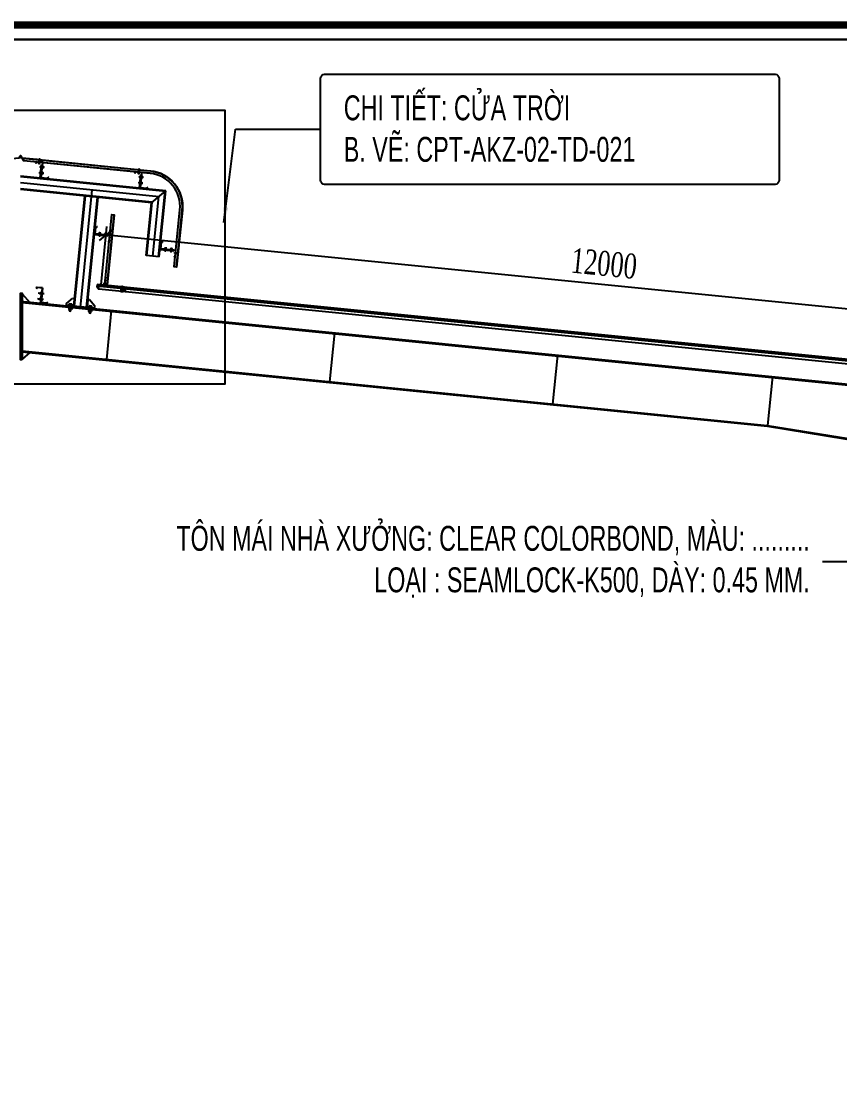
# Model space of a CAD drawing. Header units: inches. Extents: x 315041 to 662841, y -45540 to -35018.
# Drawn here: x 329729.9 to 329828.4, y -36298.3 to -36169.8 of the extents above; entities that cross this region are included whole.
import ezdxf

# ---------------------------------------------------------------- set-up
doc = ezdxf.new("R2010")
doc.units = ezdxf.units.IN
doc.header["$MEASUREMENT"] = 0
doc.linetypes.add('CENTER2', pattern=[28.575, 19.05, -3.175, 3.175, -3.175])
doc.linetypes.add('ketcau-1', pattern=[2, 1, 1])
for name, color, linetype in [('2', 2, 'Continuous'), ('251', 251, 'Continuous'), ('2NET-VE', 8, 'Continuous'), ('3', 3, 'Continuous'), ('5', 5, 'Continuous'), ('7', 7, 'Continuous'), ('8', 8, 'Continuous'), ('BAO KHUNG', 31, 'Continuous'), ('flashing', 6, 'Continuous'), ('GIANG', 1, 'Continuous'), ('ketcau-8', 8, 'Continuous'), ('ROOFING', 4, 'Continuous'), ('STRUCTURE', 1, 'Continuous')]:
    doc.layers.add(name, color=color, linetype=linetype)
doc.layers.add('XG', color=128, linetype='Continuous', lineweight=13)
doc.styles.add('ST1', font='times.ttf', dxfattribs={"width": 0.7})
doc.styles.add('ST1H', font='vnshxh.shx', dxfattribs={"width": 0.7})
doc.dimstyles.new('100', dxfattribs={"dimtxt": 3, "dimasz": 1.5, "dimexe": 1, "dimexo": 0, "dimgap": 1, "dimtad": 1, "dimdec": 0, "dimlfac": 100, "dimzin": 0, "dimdsep": 46, "dimtxsty": 'ST1', "dimblk": 'OBLIQUE', "dimcen": 1, "dimdle": 1, "dimclrd": 8, "dimclre": 8, "dimclrt": 3, "dimadec": 0, "dimazin": 0, "dimtfac": 1, "dimtdec": 0, "dimtix": 1, "dimtmove": 1, "dimatfit": 3, "dimfxl": 0, "dimtfill": 1, "dimtolj": 1, "dimtzin": 0, "dimlwd": -1, "dimlwe": -1, "dimarcsym": 1})
doc.dimstyles.new('3', dxfattribs={"dimtxt": 3.5, "dimasz": 1.8, "dimexe": 1, "dimexo": 0, "dimgap": 1, "dimtad": 1, "dimdec": 0, "dimlfac": 3, "dimzin": 0, "dimdsep": 46, "dimtxsty": 'ST1H', "dimblk": 'OBLIQUE', "dimcen": 1, "dimdle": 1, "dimclrd": 8, "dimclre": 8, "dimclrt": 3, "dimadec": 0, "dimazin": 0, "dimtfac": 1, "dimtdec": 0, "dimtix": 1, "dimtofl": 0, "dimtmove": 1, "dimatfit": 3, "dimfxl": 0.18, "dimtolj": 1, "dimtzin": 0, "dimlwd": -1, "dimlwe": -1, "dimarcsym": 1})

# ---------------------------------------------------------------- blocks, each defined once
blk = doc.blocks.new('A$C75D82031')
at = {"layer": '7', "color": 147, "linetype": 'Continuous'}
blk.add_lwpolyline([(12.33, 57.61), (581.67, 57.61), (581.67, 409.19), (12.33, 409.19)], close=True, dxfattribs=at)
at = {"layer": 'BAO KHUNG', "color": 167, "linetype": 'Continuous', "const_width": 0.871}
blk.add_lwpolyline([(10.59, 9.07), (583.41, 9.07), (583.41, 410.93), (10.59, 410.93)], close=True, dxfattribs=at)
blk = doc.blocks.new('bl1')
at = {"layer": '8', "linetype": 'ketcau-1'}
for p, q in [((68, 400), (-100, 352)), ((100, 361), (-100, 304)), ((100, 313), (-100, 257)), ((-79, 226), (-79, 50)), ((79, 226), (79, 50))]:
    blk.add_line(p, q, dxfattribs=at)
for points in [[(-250, 0), (250, 0), (250, 50), (-250, 50)], [(-100, 250), (100, 250), (100, 400), (-100, 400)]]:
    blk.add_lwpolyline(points, close=True, dxfattribs=at)
blk.add_lwpolyline([(-200, 226, -0.4036469), (-79, 226, -0.3083553), (79, 226, -0.4058199), (200, 226, -2.464147)], format="xyb", dxfattribs=at)
for points in [[(-200, 226), (-200, 50), (200, 50), (200, 226)], [(145, 250), (-143, 250)]]:
    blk.add_lwpolyline(points, dxfattribs=at)
blk = doc.blocks.new('bl2')
at = {"layer": '8', "linetype": 'ketcau-1'}
for p, q in [((-79, 226), (-79, 50)), ((79, 226), (79, 50))]:
    blk.add_line(p, q, dxfattribs=at)
blk.add_lwpolyline([(-250, 0), (250, 0), (250, 50), (-250, 50)], close=True, dxfattribs=at)
blk.add_lwpolyline([(-200, 226, -0.4036469), (-79, 226, -0.3083553), (79, 226, -0.4058199), (200, 226, -2.464147)], format="xyb", dxfattribs=at)
for points in [[(-200, 226), (-200, 50), (200, 50), (200, 226)], [(145, 250), (-143, 250)]]:
    blk.add_lwpolyline(points, dxfattribs=at)
blk = doc.blocks.new('bllkm24')
at = {"layer": '251', "linetype": 'Continuous'}
h = blk.add_hatch(color=256, dxfattribs=at)
h.paths.add_polyline_path([(0.03, 0.063, -0.240581), (0.05, 0.074), (0.011, 0.074, -0.240581)])
h.paths.add_polyline_path([(-0.05, 0.074, -0.240581), (-0.03, 0.063, -0.240581), (-0.011, 0.074)])
h = blk.add_hatch(color=256, dxfattribs=at)
h.paths.add_polyline_path([(-0.035, -0.189, -0.192582), (-0.052, -0.196), (-0.017, -0.196, -0.192582)])
h.paths.add_polyline_path([(-0.017, -0.136), (-0.052, -0.136, -0.192582), (-0.035, -0.143, -0.192582)])
h.paths.add_polyline_path([(0.017, -0.136, -0.192582), (0.035, -0.143, -0.192582), (0.052, -0.136)])
h.paths.add_polyline_path([(0.035, -0.189, -0.192582), (0.017, -0.196), (0.052, -0.196, -0.192582)])
blk.add_line((0.03, 0.014), (0.03, 0.064), dxfattribs=at)
at = {"layer": '5', "linetype": 'Continuous', "ltscale": 0.2}
blk.add_line((0, 0.101), (0, -0.283), dxfattribs=at)
at = {"layer": '8', "linetype": 'Continuous'}
for p, q in [((-0.08, 0.014), (0.08, 0.014)), ((-0.08, 0.014), (-0.08, 0)), ((-0.08, 0), (0.08, 0)), ((-0.069, 0.014), (-0.069, 0.064)), ((-0.05, 0.074), (0.05, 0.074)), ((-0.04, -0.122), (-0.04, 0)), ((-0.03, 0.014), (-0.03, 0.064)), ((0.04, -0.122), (0.04, 0)), ((0.069, 0.014), (0.069, 0.064)), ((0.08, 0.014), (0.08, 0)), ((-0.08, -0.122), (0.08, -0.122)), ((-0.08, -0.122), (-0.08, -0.136)), ((-0.08, -0.136), (0.08, -0.136)), ((-0.069, -0.143), (-0.069, -0.189)), ((0.052, -0.196), (-0.052, -0.196)), ((0.049, -0.136), (-0.049, -0.136)), ((-0.04, -0.209), (-0.04, -0.196)), ((-0.032, -0.216), (-0.04, -0.209)), ((-0.04, -0.257), (-0.032, -0.252)), ((-0.032, -0.264), (-0.04, -0.257)), ((-0.035, -0.143), (-0.035, -0.189)), ((-0.035, -0.143), (-0.035, -0.189)), ((-0.032, -0.264), (0, -0.266)), ((-0.032, -0.264), (-0.032, -0.268)), ((0.032, -0.268), (-0.032, -0.268)), ((0.04, -0.205), (-0.02, -0.205)), ((-0.02, -0.205), (0.032, -0.21)), ((0, -0.268), (0, -0.266)), ((0, -0.266), (0, -0.268)), ((0.032, -0.21), (0.04, -0.205)), ((0.04, -0.217), (0.032, -0.21)), ((0.032, -0.222), (0.04, -0.217)), ((0.036, -0.262), (0.032, -0.258)), ((0.032, -0.268), (0.036, -0.262)), ((0.035, -0.143), (0.035, -0.189)), ((0.04, -0.205), (0.04, -0.196)), ((0.069, -0.143), (0.069, -0.189)), ((0.08, -0.122), (0.08, -0.136))]:
    blk.add_line(p, q, dxfattribs=at)
for points in [[(-0.032, -0.228), (-0.04, -0.221), (-0.032, -0.216), (0.032, -0.222), (0.04, -0.229), (0.032, -0.234)], [(-0.032, -0.24), (-0.04, -0.233), (-0.032, -0.228), (0.032, -0.234), (0.04, -0.241), (0.032, -0.246)], [(-0.032, -0.252), (-0.04, -0.245), (-0.032, -0.24), (0.032, -0.246), (0.04, -0.253), (0.032, -0.258)]]:
    blk.add_lwpolyline(points, close=True, dxfattribs=at)
for centre, radius, start, end in [((-0.05, 0.049), 0.0243, 35.0994, 142.2338), ((-0.01, 0.049), 0.0243, 89.2082, 144.9006), ((0.01, 0.049), 0.0243, 35.0994, 90.7918), ((0.05, 0.049), 0.0243, 37.7662, 144.9006), ((-0.052, -0.161), 0.0251, 46.3972, 133.6028), ((-0.052, -0.171), 0.0251, 226.3972, 313.6028), ((-0.017, -0.161), 0.0251, 90, 133.6028), ((-0.017, -0.171), 0.0251, 226.3972, 270), ((0.017, -0.161), 0.0251, 46.3972, 90), ((0.017, -0.171), 0.0251, 270, 313.6028), ((0.052, -0.161), 0.0251, 46.3972, 133.6028), ((0.052, -0.171), 0.0251, 226.3972, 313.6028)]:
    blk.add_arc(centre, radius, start, end, dxfattribs=at)
blk = doc.blocks.new('*U235')
at = {"layer": '2NET-VE', "ltscale": 0.5}
for p, q in [((0, 8), (9, 8)), ((23, 7), (23, 7)), ((0, -8), (9, -8)), ((23, -7), (23, -7))]:
    blk.add_line(p, q, dxfattribs=at)
at = {"layer": '7', "linetype": 'Continuous'}
for p, q in [((22, 6), (23, 8)), ((22, -6), (24, 6)), ((23, 8), (24, 6)), ((24, 6), (25, 8)), ((24, -6), (26, 6)), ((25, 8), (26, 6)), ((26, 6), (27, 8)), ((26, -6), (28, 6)), ((27, 8), (28, 6)), ((28, 6), (29, 8)), ((28, -6), (30, 6)), ((29, 8), (30, 6)), ((30, 6), (31, 8)), ((30, -6), (32, 6)), ((30, -6), (32, 6)), ((31, 8), (32, 6)), ((32, 6), (33, 8)), ((32, -6), (34, 6)), ((33, 8), (34, 6)), ((34, 6), (35, 8)), ((34, -6), (35, 6)), ((34, -6), (35, 6)), ((34, -6), (35, 6)), ((35, 8), (35, 6)), ((35, 6), (37, 8)), ((36, -6), (37, 6)), ((37, 8), (37, 6)), ((42, 6), (37, 6)), ((42, 6), (42, -6)), ((22, -6), (23, -8)), ((22, -6), (22, -6)), ((22, -6), (22, -6)), ((23, -8), (24, -6)), ((24, -6), (25, -8)), ((25, -8), (26, -6)), ((26, -6), (27, -8)), ((27, -8), (28, -6)), ((28, -6), (29, -8)), ((29, -8), (30, -6)), ((30, -6), (31, -8)), ((31, -8), (32, -6)), ((32, -6), (33, -8)), ((33, -8), (34, -6)), ((34, -6), (35, -8)), ((35, -8), (36, -6)), ((36, -6), (42, -6))]:
    blk.add_line(p, q, dxfattribs=at)
at = {"layer": '8', "linetype": 'Continuous'}
for p, q in [((-10, 9), (-10, 12)), ((-10, -12), (-10, 12)), ((-1, 15), (-9, 15)), ((-1, 9), (-9, 9)), ((0, 9), (0, 12)), ((0, -12), (0, 12)), ((9, -18), (9, 18)), ((9, 18), (11, 18)), ((11, -18), (11, 18)), ((11, 9), (11, 12)), ((11, -12), (11, 12)), ((12, 15), (21, 15)), ((13, 9), (20, 9)), ((22, 9), (22, 12)), ((22, -12), (22, 12)), ((-10, -9), (-10, -12)), ((-1, -9), (-9, -9)), ((-9, -15), (-1, -15)), ((0, -9), (0, -12)), ((9, -18), (11, -18)), ((11, -9), (11, -12)), ((21, -15), (12, -15)), ((13, -9), (20, -9)), ((22, -9), (22, -12))]:
    blk.add_line(p, q, dxfattribs=at)
at = {"layer": '8', "ltscale": 10}
blk.add_line((-33, 0), (65, 0), dxfattribs=at)
at = {"layer": '8', "linetype": 'Continuous'}
for centre, radius, start, end in [((-5, 12), 5.58, 146.602, 180), ((-6, 12), 4.1, 180, 228.5476), ((-6, 6), 4.1, 131.4524, 180), ((-6, 12), 5.58, 0, 33.398), ((-4, 12), 4.1, 311.4524, 0), ((-4, 6), 4.1, 0, 48.5476), ((17, 12), 5.58, 146.602, 180), ((16, 12), 4.1, 180, 228.5476), ((16, 6), 4.1, 131.4524, 180), ((18, 12), 4.1, 311.4524, 0), ((18, 6), 4.1, 0, 48.5476), ((16, 12), 5.58, 0, 33.398), ((-6, -6), 4.1, 180, 228.5476), ((-6, -12), 4.1, 131.4524, 180), ((-5, -12), 5.58, 180, 213.398), ((-4, -6), 4.1, 311.4524, 0), ((-4, -12), 4.1, 0, 48.5476), ((-6, -12), 5.58, 326.602, 0), ((16, -6), 4.1, 180, 228.5476), ((16, -12), 4.1, 131.4524, 180), ((17, -12), 5.58, 180, 213.398), ((18, -6), 4.1, 311.4524, 0), ((18, -12), 4.1, 0, 48.5476), ((16, -12), 5.58, 326.602, 0)]:
    blk.add_arc(centre, radius, start, end, dxfattribs=at)
blk = doc.blocks.new('*U234')
at = {"layer": '2NET-VE', "ltscale": 0.5}
for p, q in [((0, 8), (9, 8)), ((23, 7), (23, 7)), ((0, -8), (9, -8)), ((23, -7), (23, -7))]:
    blk.add_line(p, q, dxfattribs=at)
at = {"layer": '7', "linetype": 'Continuous'}
for p, q in [((22, 6), (23, 8)), ((22, -6), (24, 6)), ((23, 8), (24, 6)), ((24, 6), (25, 8)), ((24, -6), (26, 6)), ((25, 8), (26, 6)), ((26, 6), (27, 8)), ((26, -6), (28, 6)), ((27, 8), (28, 6)), ((28, 6), (29, 8)), ((28, -6), (30, 6)), ((29, 8), (30, 6)), ((30, 6), (31, 8)), ((30, -6), (32, 6)), ((30, -6), (32, 6)), ((31, 8), (32, 6)), ((32, 6), (33, 8)), ((32, -6), (34, 6)), ((33, 8), (34, 6)), ((34, 6), (35, 8)), ((34, -6), (35, 6)), ((34, -6), (35, 6)), ((34, -6), (35, 6)), ((35, 8), (35, 6)), ((35, 6), (37, 8)), ((36, -6), (37, 6)), ((37, 8), (37, 6)), ((42, 6), (37, 6)), ((42, 6), (42, -6)), ((22, -6), (23, -8)), ((22, -6), (22, -6)), ((22, -6), (22, -6)), ((23, -8), (24, -6)), ((24, -6), (25, -8)), ((25, -8), (26, -6)), ((26, -6), (27, -8)), ((27, -8), (28, -6)), ((28, -6), (29, -8)), ((29, -8), (30, -6)), ((30, -6), (31, -8)), ((31, -8), (32, -6)), ((32, -6), (33, -8)), ((33, -8), (34, -6)), ((34, -6), (35, -8)), ((35, -8), (36, -6)), ((36, -6), (42, -6))]:
    blk.add_line(p, q, dxfattribs=at)
at = {"layer": '8', "linetype": 'Continuous'}
for p, q in [((-10, 9), (-10, 12)), ((-10, -12), (-10, 12)), ((-1, 15), (-9, 15)), ((-1, 9), (-9, 9)), ((0, 9), (0, 12)), ((0, -12), (0, 12)), ((9, -18), (9, 18)), ((9, 18), (11, 18)), ((11, -18), (11, 18)), ((11, 9), (11, 12)), ((11, -12), (11, 12)), ((12, 15), (21, 15)), ((13, 9), (20, 9)), ((22, 9), (22, 12)), ((22, -12), (22, 12)), ((-10, -9), (-10, -12)), ((-1, -9), (-9, -9)), ((-9, -15), (-1, -15)), ((0, -9), (0, -12)), ((9, -18), (11, -18)), ((11, -9), (11, -12)), ((21, -15), (12, -15)), ((13, -9), (20, -9)), ((22, -9), (22, -12))]:
    blk.add_line(p, q, dxfattribs=at)
at = {"layer": '8', "ltscale": 10}
blk.add_line((-33, 0), (65, 0), dxfattribs=at)
at = {"layer": '8', "linetype": 'Continuous'}
for centre, radius, start, end in [((-5, 12), 5.58, 146.602, 180), ((-6, 12), 4.1, 180, 228.5476), ((-6, 6), 4.1, 131.4524, 180), ((-6, 12), 5.58, 0, 33.398), ((-4, 12), 4.1, 311.4524, 0), ((-4, 6), 4.1, 0, 48.5476), ((17, 12), 5.58, 146.602, 180), ((16, 12), 4.1, 180, 228.5476), ((16, 6), 4.1, 131.4524, 180), ((18, 12), 4.1, 311.4524, 0), ((18, 6), 4.1, 0, 48.5476), ((16, 12), 5.58, 0, 33.398), ((-6, -6), 4.1, 180, 228.5476), ((-6, -12), 4.1, 131.4524, 180), ((-5, -12), 5.58, 180, 213.398), ((-4, -6), 4.1, 311.4524, 0), ((-4, -12), 4.1, 0, 48.5476), ((-6, -12), 5.58, 326.602, 0), ((16, -6), 4.1, 180, 228.5476), ((16, -12), 4.1, 131.4524, 180), ((17, -12), 5.58, 180, 213.398), ((18, -6), 4.1, 311.4524, 0), ((18, -12), 4.1, 0, 48.5476), ((16, -12), 5.58, 326.602, 0)]:
    blk.add_arc(centre, radius, start, end, dxfattribs=at)
blk = doc.blocks.new('XM150')
at = {"layer": '2', "ltscale": 0.015}
for p, q in [((69, 180), (1, 180)), ((1, 1), (1, 180)), ((2, 179), (2, 0)), ((2, 179), (68, 179)), ((75, 166), (68, 179)), ((69, 180), (76, 167)), ((76, 167), (75, 166)), ((-74, 13), (-73, 14)), ((-66, 0), (-74, 13)), ((-73, 14), (-65, 1)), ((2, 0), (-66, 0)), ((-65, 1), (1, 1))]:
    blk.add_line(p, q, dxfattribs=at)
at = {"layer": '5'}
blk.add_lwpolyline([(8, -10), (8, 140), (2, 140), (2, -10), (8, -10)], close=True, dxfattribs=at)
at = {"layer": 'GIANG', "xscale": 0.7499999999999999, "yscale": 0.7499999999999999, "zscale": 0.7499999999999999}
for name, p in [('*U235', (1, 110)), ('*U234', (1, 40))]:
    blk.add_blockref(name, p, dxfattribs=at)
blk = doc.blocks.new('vit 5')
at = {"layer": 'STRUCTURE', "color": 1, "linetype": 'Continuous'}
for p, q in [((-23619.1, 33070.9), (-23617.7, 33071.3)), ((-23619.1, 33070.8), (-23619.1, 33070.9)), ((-23619.1, 33070.9), (-23615.1, 33070.9)), ((-23615.1, 33070.8), (-23619.1, 33070.8)), ((-23615.1, 33070.4), (-23619, 33070.4)), ((-23618.7, 33071.6), (-23615.5, 33071.6)), ((-23618.7, 33071.3), (-23617.9, 33071.3)), ((-23618.1, 33071.6), (-23618.1, 33072.5)), ((-23618.1, 33071.6), (-23618, 33072.3)), ((-23618, 33072.6), (-23616.1, 33072.6)), ((-23618, 33070.1), (-23616.2, 33070.4)), ((-23618, 33069.6), (-23616.2, 33069.9)), ((-23618, 33069.1), (-23616.2, 33069.4)), ((-23618, 33068.6), (-23616.2, 33068.9)), ((-23618, 33064.9), (-23616.2, 33065.2)), ((-23618, 33064.4), (-23616.2, 33064.7)), ((-23618, 33063.9), (-23616.2, 33064.2)), ((-23618, 33063.4), (-23616.2, 33063.7)), ((-23618, 33062.9), (-23616.2, 33063.2)), ((-23618, 33062.4), (-23616.2, 33062.7)), ((-23618, 33061.9), (-23616.2, 33062.2)), ((-23618, 33061.5), (-23616.2, 33061.7)), ((-23618, 33061), (-23616.2, 33061.2)), ((-23618, 33060.5), (-23616.2, 33060.7)), ((-23618, 33060), (-23616.2, 33060.3)), ((-23618, 33059.5), (-23616.2, 33059.8)), ((-23618, 33059), (-23616.2, 33059.3)), ((-23618, 33058.5), (-23616.2, 33058.8)), ((-23618, 33058), (-23616.2, 33058.3)), ((-23618, 33057.5), (-23616.2, 33057.8)), ((-23618, 33057.1), (-23616.7, 33057.3)), ((-23617.9, 33071.3), (-23616.3, 33071.3)), ((-23617.7, 33071.3), (-23616.4, 33071.3)), ((-23617.7, 33071.3), (-23617.7, 33071.3)), ((-23617.7, 33070.3), (-23617.7, 33070.4)), ((-23617.7, 33070), (-23617.7, 33069.8)), ((-23617.7, 33069.5), (-23617.7, 33069.3)), ((-23617.7, 33069), (-23617.7, 33068.9)), ((-23617.7, 33068.5), (-23617.7, 33065.3)), ((-23617.7, 33065.3), (-23617.7, 33065.1)), ((-23617.7, 33064.8), (-23617.7, 33064.6)), ((-23617.7, 33064.3), (-23617.7, 33064.1)), ((-23617.7, 33063.8), (-23617.7, 33063.6)), ((-23617.7, 33063.3), (-23617.7, 33063.1)), ((-23617.7, 33062.8), (-23617.7, 33062.6)), ((-23617.7, 33062.3), (-23617.7, 33062.2)), ((-23617.7, 33061.8), (-23617.7, 33061.7)), ((-23617.7, 33061.4), (-23617.7, 33061.2)), ((-23617.7, 33060.9), (-23617.7, 33060.7)), ((-23617.7, 33060.4), (-23617.7, 33060.2)), ((-23617.7, 33059.9), (-23617.7, 33059.7)), ((-23617.7, 33059.4), (-23617.7, 33059.2)), ((-23617.7, 33058.9), (-23617.7, 33058.7)), ((-23617.7, 33058.4), (-23617.7, 33058.2)), ((-23617.7, 33057.9), (-23617.7, 33057.7)), ((-23617.7, 33057), (-23616.8, 33057.2)), ((-23617.7, 33054.4), (-23617.6, 33054.6)), ((-23617.6, 33067.6), (-23617.6, 33066.6)), ((-23617.1, 33072.3), (-23617.1, 33071.6)), ((-23617.1, 33067.6), (-23617.1, 33066.6)), ((-23617, 33071.6), (-23616.9, 33072.3)), ((-23616.8, 33067.6), (-23616.8, 33066.6)), ((-23616.6, 33054.7), (-23616.4, 33057.5)), ((-23616.4, 33071.3), (-23615.1, 33070.9)), ((-23616.4, 33071.3), (-23616.4, 33071.3)), ((-23616.4, 33070.2), (-23616.4, 33070)), ((-23616.4, 33069.7), (-23616.4, 33069.5)), ((-23616.4, 33069.2), (-23616.4, 33069)), ((-23616.4, 33068.7), (-23616.4, 33065.5)), ((-23616.4, 33065.5), (-23616.4, 33065.3)), ((-23616.4, 33065), (-23616.4, 33064.8)), ((-23616.4, 33064.5), (-23616.4, 33064.3)), ((-23616.4, 33064), (-23616.4, 33063.8)), ((-23616.4, 33063.5), (-23616.4, 33063.3)), ((-23616.4, 33063), (-23616.4, 33062.8)), ((-23616.4, 33062.5), (-23616.4, 33062.3)), ((-23616.4, 33062), (-23616.4, 33061.8)), ((-23616.4, 33061.5), (-23616.4, 33061.4)), ((-23616.4, 33061), (-23616.4, 33060.9)), ((-23616.4, 33060.6), (-23616.4, 33060.4)), ((-23616.4, 33060.1), (-23616.4, 33059.9)), ((-23616.4, 33059.6), (-23616.4, 33059.4)), ((-23616.4, 33059.1), (-23616.4, 33058.9)), ((-23616.4, 33058.6), (-23616.4, 33058.4)), ((-23616.4, 33058.1), (-23616.4, 33057.9)), ((-23616.4, 33057.4), (-23616.2, 33057.4)), ((-23616.3, 33071.3), (-23615.5, 33071.3)), ((-23616.1, 33072.3), (-23616, 33071.6)), ((-23616, 33071.6), (-23616, 33072.5)), ((-23615.1, 33070.9), (-23615.1, 33070.8))]:
    blk.add_line(p, q, dxfattribs=at)
for points in [[(-23618, 33070.1), (-23617.7, 33070.3), (-23617.1, 33070.4)], [(-23616.2, 33070.4), (-23616.2, 33070.4), (-23616.4, 33070.2), (-23617.7, 33070), (-23618, 33070.1)], [(-23618, 33069.6), (-23617.7, 33069.8), (-23616.4, 33070), (-23616.2, 33069.9), (-23616.4, 33069.7), (-23617.7, 33069.5), (-23618, 33069.6)], [(-23618, 33069.1), (-23617.7, 33069.3), (-23616.4, 33069.5), (-23616.2, 33069.4), (-23616.4, 33069.2), (-23617.7, 33069), (-23618, 33069.1)], [(-23618, 33068.6), (-23617.7, 33068.9), (-23616.4, 33069), (-23616.2, 33068.9), (-23616.4, 33068.7), (-23617.7, 33068.5), (-23618, 33068.6)], [(-23618, 33064.9), (-23617.7, 33065.1), (-23616.4, 33065.3), (-23616.2, 33065.2), (-23616.4, 33065), (-23617.7, 33064.8), (-23618, 33064.9)], [(-23618, 33064.4), (-23617.7, 33064.6), (-23616.4, 33064.8), (-23616.2, 33064.7), (-23616.4, 33064.5), (-23617.7, 33064.3), (-23618, 33064.4)], [(-23618, 33063.9), (-23617.7, 33064.1), (-23616.4, 33064.3), (-23616.2, 33064.2), (-23616.4, 33064), (-23617.7, 33063.8), (-23618, 33063.9)], [(-23618, 33063.4), (-23617.7, 33063.6), (-23616.4, 33063.8), (-23616.2, 33063.7), (-23616.4, 33063.5), (-23617.7, 33063.3), (-23618, 33063.4)], [(-23618, 33062.9), (-23617.7, 33063.1), (-23616.4, 33063.3), (-23616.2, 33063.2), (-23616.4, 33063), (-23617.7, 33062.8), (-23618, 33062.9)], [(-23618, 33062.4), (-23617.7, 33062.6), (-23616.4, 33062.8), (-23616.2, 33062.7), (-23616.4, 33062.5), (-23617.7, 33062.3), (-23618, 33062.4)], [(-23618, 33061.9), (-23617.7, 33062.2), (-23616.4, 33062.3), (-23616.2, 33062.2), (-23616.4, 33062), (-23617.7, 33061.8), (-23618, 33061.9)], [(-23618, 33061.5), (-23617.7, 33061.7), (-23616.4, 33061.8), (-23616.2, 33061.7), (-23616.4, 33061.5), (-23617.7, 33061.3), (-23618, 33061.5)], [(-23618, 33061), (-23617.7, 33061.2), (-23616.4, 33061.4), (-23616.2, 33061.2), (-23616.4, 33061), (-23617.7, 33060.9), (-23618, 33061)], [(-23618, 33060.5), (-23617.7, 33060.7), (-23616.4, 33060.9), (-23616.2, 33060.7), (-23616.4, 33060.6), (-23617.7, 33060.4), (-23618, 33060.5)], [(-23618, 33060), (-23617.7, 33060.2), (-23616.4, 33060.4), (-23616.2, 33060.3), (-23616.4, 33060.1), (-23617.7, 33059.9), (-23618, 33060)], [(-23618, 33059.5), (-23617.7, 33059.7), (-23616.4, 33059.9), (-23616.2, 33059.8), (-23616.4, 33059.6), (-23617.7, 33059.4), (-23618, 33059.5)], [(-23618, 33059), (-23617.7, 33059.2), (-23616.4, 33059.4), (-23616.2, 33059.3), (-23616.4, 33059.1), (-23617.7, 33058.9), (-23618, 33059)], [(-23618, 33058.5), (-23617.7, 33058.7), (-23616.4, 33058.9), (-23616.2, 33058.8), (-23616.4, 33058.6), (-23617.7, 33058.4), (-23618, 33058.5)], [(-23618, 33058), (-23617.7, 33058.2), (-23616.4, 33058.4), (-23616.2, 33058.3), (-23616.4, 33058.1), (-23617.7, 33057.9), (-23618, 33058)], [(-23618, 33057.5), (-23617.7, 33057.7), (-23616.4, 33057.9), (-23616.2, 33057.8), (-23616.4, 33057.6), (-23617.7, 33057.4), (-23618, 33057.5)], [(-23618, 33057.1), (-23617.7, 33057.3), (-23616.6, 33057.5)], [(-23617.7, 33057), (-23617.7, 33057), (-23618, 33057.1)], [(-23617.7, 33057), (-23617.7, 33054.4), (-23617.1, 33053.8)], [(-23617.4, 33066.6), (-23617.4, 33067.6)], [(-23617.3, 33054.6), (-23617, 33053.8), (-23616.4, 33054.3), (-23616.4, 33057.6)], [(-23617, 33066.6), (-23617, 33067.6)], [(-23617, 33053.8), (-23616.7, 33054.4)], [(-23616.6, 33066.6), (-23616.6, 33067.6)], [(-23616.4, 33057.9), (-23616.4, 33058)], [(-23616.4, 33057.5), (-23616.4, 33057.5), (-23616.2, 33057.4), (-23616.4, 33057.2)]]:
    blk.add_lwpolyline(points, dxfattribs=at)
for centre, major_axis, ratio, start_param, end_param in [((-23620.2, 33070.4), (-0.822, 0.822), 1, 3.915086, 4.236522), ((-23618.6, 33071.4), (0.0956, 0.0956), 1, 0.954633, 3.757756), ((-23618, 33072.5), (-0.0943, 0.0943), 1, -0.785398, 0.785398), ((-23617.6, 33071.8), (0.508, 0.508), 1, 0.131933, 1.438864), ((-23617.5, 33067.6), (0.0589, 0.0589), 1, 5.497786, 8.639379), ((-23617.5, 33066.6), (0.0589, 0.0589), 1, 2.356194, 5.497786), ((-23617.4, 33054.5), (-0.076, 0.152), 0.752568, -1.468408, 0.606812), ((-23617.1, 33067.6), (0.0589, 0.0589), 1, 5.497786, 8.639379), ((-23617.1, 33066.6), (0.0589, 0.0589), 1, 2.356194, 5.497786), ((-23617, 33053.8), (0.0625, 0.0625), 1, 3.247504, 4.281237), ((-23616.5, 33071.8), (0.508, 0.508), 1, 0.131933, 1.438864), ((-23616.7, 33067.6), (0.0589, 0.0589), 1, 5.497786, 8.639379), ((-23616.7, 33066.6), (0.0589, 0.0589), 1, 2.356194, 5.497786), ((-23617.2, 33057.5), (0.363, 0.363), 1, 4.808661, 5.407478), ((-23617.2, 33054.7), (0.416, 0.416), 1, 4.859665, 5.449971), ((-23616.5, 33057.4), (0.0836, 0.0836), 1, 5.766736, 8.502032), ((-23616.1, 33072.5), (-0.0943, 0.0943), 1, 3.926991, 5.497787), ((-23615.5, 33071.4), (-0.1, 0.1), 1, 2.701137, 5.152845), ((-23613.9, 33070.4), (-1.15, 0.17), 0.90746, -0.177273, 0.177273)]:
    blk.add_ellipse(centre, major_axis=major_axis, ratio=ratio, start_param=start_param, end_param=end_param, dxfattribs=at)
blk = doc.blocks.new('Short_Self_drilling')
at = {"layer": 'STRUCTURE', "color": 1, "linetype": 'Continuous'}
for p, q in [((6, 2), (-6, 2)), ((5, 4), (-5, 4)), ((-3, 3), (-5, 3)), ((3, 7), (-3, 7)), ((-3, 4), (-3, 7)), ((3, 3), (-3, 3)), ((-2, 3), (-2, 3)), ((6, 0), (0, 0)), ((2, 3), (2, 3)), ((2, -1), (2, 0)), ((3, 4), (3, 7)), ((5, 3), (3, 3)), ((3, -1), (-3, 0)), ((3, -3), (-3, -2)), ((3, -4), (-3, -3)), ((3, -6), (-3, -5)), ((3, -7), (-3, -6)), ((-2, -8), (-3, -8)), ((-2, -1), (-2, -1)), ((-2, -3), (-2, -2)), ((-2, -4), (-2, -4)), ((-2, -6), (-2, -5)), ((-2, -7), (-2, -7)), ((-2, -12), (-2, -8)), ((3, -9), (-1, -8)), ((2, -2), (2, -2)), ((2, -4), (2, -3)), ((2, -5), (2, -5)), ((2, -7), (2, -6)), ((2, -8), (2, -8)), ((2, -12), (2, -9))]:
    blk.add_line(p, q, dxfattribs=at)
blk.add_lwpolyline([(6, 1), (6, 2), (2, 3), (-2, 3), (-6, 2), (-6, 1)], close=True, dxfattribs=at)
for points in [[(-6, 1, -0.088869), (-6, 0), (0, 0)], [(0, 4), (0, 6, 0.338878), (-3, 6), (-3, 4)], [(3, 4), (3, 6, 0.338878), (0, 6), (0, 4)], [(0, -14), (-1, -12, -0.148657), (-1, -11), (-2, -8, -0.815006), (-1, -8, 0.150833), (-1, -9)], [(2, -12), (0, -14, -0.333596), (0, -14), (-2, -12)], [(2, -12), (2, -12, 0.52242), (1, -12), (0, -14)]]:
    blk.add_lwpolyline(points, format="xyb", dxfattribs=at)
for points in [[(3, -1), (2, -2), (-2, -1), (-3, 0), (-2, 0)], [(3, -3), (2, -3), (-2, -2), (-3, -2), (-2, -1), (2, -2), (3, -3)], [(3, -4), (2, -5), (-2, -4), (-3, -3), (-2, -3), (2, -4), (3, -4)], [(3, -6), (2, -6), (-2, -5), (-3, -5), (-2, -4), (2, -5), (3, -6)], [(3, -7), (2, -8), (-2, -7), (-3, -6), (-2, -6), (2, -7), (3, -7)], [(-2, -9), (-2, -8), (-3, -8), (-2, -7), (-2, -8)], [(-1, 0), (2, -1), (3, -1)], [(-1, -8), (2, -8), (3, -9)], [(3, -9), (2, -9), (-1, -9)]]:
    blk.add_lwpolyline(points, dxfattribs=at)
for centre, radius, start, end in [((-5, 3), 0.455, 109.7949, 250.2674), ((-3, 7), 0.429, 90.0311, 180.0311), ((3, 7), 0.429, 0.0311, 90.0311), ((5, 3), 0.435, 279.7276, 80.3347), ((10, 0), 3.74, 162.2963, 182.6103)]:
    blk.add_arc(centre, radius, start, end, dxfattribs=at)
blk = doc.blocks.new('_Oblique')
at = {"color": 0, "linetype": 'ByBlock', "lineweight": -2}
blk.add_line((-0.5, -0.5), (0.5, 0.5), dxfattribs=at)
blk = doc.blocks.new('*D351')
at = {"color": 8, "linetype": 'Continuous', "transparency": 16777216}
for p, q in [((329860.5, -36207.52), (329739.1, -36195.38)), ((329739.5, -36201.51), (329740.2, -36194.48)), ((329858.9, -36213.45), (329859.6, -36206.42))]:
    blk.add_line(p, q, dxfattribs=at)
at = {"layer": 'Defpoints', "color": 0, "transparency": 16777216}
for p in [(329740.1, -36195.48), (329739.5, -36201.51), (329858.9, -36213.45)]:
    blk.add_point(p, dxfattribs=at)
at = {"color": 8, "transparency": 16777216, "xscale": 1.5, "yscale": 1.5, "zscale": 1.5}
for p, rotation in [((329740.1, -36195.48), 174.2902316971544), ((329859.5, -36207.42), 354.2902316971544)]:
    blk.add_blockref('_Oblique', p, dxfattribs=dict(at, rotation=rotation))
at = {"color": 3, "transparency": 16777216, "insert": (329800.05, -36198.93), "char_height": 3, "attachment_point": 5, "rotation": 354.2902, "style": 'ST1', "bg_fill": 3, "box_fill_scale": 1.25, "bg_fill_color": 256, "bg_fill_true_color": 13158600, "bg_fill_transparency": 1019152}
blk.add_mtext('\\A1;12000', dxfattribs=at)

msp = doc.modelspace()

# ---------------------------------------------------------------- hatches: boundary and pattern name
h = msp.add_hatch()
h.set_pattern_fill('HONEY', color=8, scale=0.15, angle=-0.878775, style=0)
h.set_pattern_definition([(180.87877464, (339462.759083, -34919.179134), (-0.028370732385, 0.015804715804), [0.01875, -0.0375]), (60.87877464, (339462.759083, -34919.179134), (0.027872651578, 0.016667417068), [0.01875, -0.0375]), (120.87877464, (339462.759083, -34919.179134), (-0.000498080807, 0.03247213287), [-0.0375, 0.01875])])
h.paths.add_polyline_path([(329732.1849, -36186.4616), (329732.036, -36186.4474), (329732.0093, -36186.7262), (329732.1582, -36186.7403)])

# ---------------------------------------------------------------- linework, layer by layer
at = {"color": 8}
for p, q in [((329732.1849, -36186.4616), (329732.1582, -36186.7403)), ((329742.2042, -36201.7878), (329741.8755, -36202.2876)), ((329742.1515, -36202.3152), (329741.9282, -36201.7602))]:
    msp.add_line(p, q, dxfattribs=at)
for points in [[(329621.7734, -36171.9399), (329906.4424, -36171.9399), (329906.4424, -36523.5197), (329621.7734, -36523.5197)], [(329732.1849, -36186.4616), (329732.036, -36186.4474), (329732.0093, -36186.7262), (329732.1582, -36186.7403)], [(329742.2042, -36201.7878), (329741.9282, -36201.7602), (329741.8755, -36202.2876), (329742.1515, -36202.3152)]]:
    msp.add_lwpolyline(points, close=True, dxfattribs=at)
at = {"color": 132, "true_color": 0x26d9d9, "const_width": 0.03}
for points in [[(329732.1849, -36186.4616), (329732.1582, -36186.7403)], [(329742.2042, -36201.7878), (329742.1515, -36202.3152)]]:
    msp.add_lwpolyline(points, dxfattribs=at)
at = {"color": 1}
msp.add_lwpolyline([(329739.9459, -36201.1957), (329739.9121, -36201.5335), (329739.5607, -36201.4983), (329739.5592, -36201.5133), (329739.9255, -36201.5499), (329739.9608, -36201.1972)], close=True, dxfattribs=at)
at = {"layer": '2', "color": 9}
for p, q in [((329747.294, -36190.2539), (329729.7813, -36188.5027)), ((329746.4761, -36190.8957), (329729.7843, -36189.2266)), ((329747.3019, -36190.1743), (329729.7893, -36188.4231)), ((329745.5507, -36191.6072), (329729.7793, -36190.0301)), ((329745.6382, -36191.5355), (329729.7873, -36189.9505)), ((329737.0033, -36204.2193), (329738.4212, -36190.04)), ((329746.4263, -36198.1267), (329747.2223, -36190.1664)), ((329746.5059, -36198.1346), (329747.3019, -36190.1743)), ((329736.2192, -36204.0203), (329737.5406, -36190.8062)), ((329736.2988, -36204.0282), (329737.6202, -36190.8141)), ((329737.7317, -36204.1715), (329739.0531, -36190.9574)), ((329737.8113, -36204.1795), (329739.1327, -36190.9654)), ((329744.9138, -36197.9754), (329745.5507, -36191.6072)), ((329744.9935, -36197.9834), (329745.6382, -36191.5355)), ((329745.7099, -36198.055), (329746.4313, -36190.841)), ((329746.5059, -36198.1346), (329744.9138, -36197.9754)), ((329859.0086, -36213.6592), (329739.0005, -36201.6584)), ((329729.9893, -36202.5685), (329730.93, -36203.6113)), ((329748.5744, -36205.3764), (329729.7893, -36203.4979)), ((329729.9893, -36203.5185), (329859.5397, -36216.4735)), ((329729.9893, -36203.619), (329859.4197, -36216.562)), ((329740.7223, -36204.5918), (329740.1332, -36210.4824)), ((329767.5883, -36207.2784), (329766.9992, -36213.169)), ((329729.9893, -36209.5484), (329819.7303, -36218.5225)), ((329729.9992, -36209.4489), (329819.7402, -36218.423)), ((329794.4543, -36209.965), (329793.8652, -36215.8556)), ((329820.3273, -36212.5523), (329819.7402, -36218.423)), ((329816.7749, -36218.1265), (329816.765, -36218.226)), ((329819.7303, -36218.5225), (329851.4397, -36223.7034)), ((329819.7402, -36218.423), (329851.4397, -36223.6021))]:
    msp.add_line(p, q, dxfattribs=at)
at = {"layer": '2', "color": 251}
msp.add_line((329745.5507, -36191.6072), (329747.3019, -36190.1743), dxfattribs=at)
at = {"layer": '2', "color": 9}
for points in [[(329739.0282, -36201.4602), (329738.9962, -36201.6884), (329739.2401, -36202.0341), (329739.2401, -36201.7128), (329738.9962, -36201.6884)], [(329729.9893, -36202.5685), (329729.9893, -36203.5185), (329730.93, -36203.6113)], [(329729.9909, -36209.5486), (329730.9361, -36209.6431), (329729.9893, -36210.4635)]]:
    msp.add_lwpolyline(points, dxfattribs=at)
for points in [[(329729.9893, -36210.5135), (329729.7893, -36210.5135), (329729.7893, -36202.5135), (329729.9893, -36202.5135)], [(329736.1098, -36203.1048), (329736.3088, -36203.1247), (329736.2192, -36204.0203), (329735.3237, -36203.9307), (329735.3436, -36203.7317)], [(329738.0998, -36203.3039), (329737.9008, -36203.284), (329737.8113, -36204.1795), (329738.7068, -36204.269), (329738.7267, -36204.07)], [(329735.3237, -36203.9307), (329738.7068, -36204.269), (329738.6949, -36204.3884), (329735.3117, -36204.0501)]]:
    msp.add_lwpolyline(points, close=True, dxfattribs=at)
at = {"layer": '3'}
for points in [[(329730.0393, -36186.2377), (329745.4313, -36187.7769, -0.41421277), (329749.2821, -36192.4834), (329748.5955, -36199.3492), (329748.297, -36199.3193), (329748.9835, -36192.4536, 0.41421277), (329745.4014, -36188.0754), (329730.1897, -36186.5542)], [(329748.5855, -36199.3482), (329749.2721, -36192.4824, 0.41421277), (329745.4303, -36187.7869), (329730.0393, -36186.2478)], [(329748.3069, -36199.3203), (329748.9935, -36192.4546, 0.41421277), (329745.4024, -36188.0655), (329730.1818, -36186.5434)]]:
    msp.add_lwpolyline(points, format="xyb", dxfattribs=at)
for points in [[(329740.2362, -36201.5408), (329739.9377, -36201.5109), (329740.7844, -36193.0432), (329741.0829, -36193.073), (329740.2362, -36201.5408)], [(329739.9476, -36201.5119), (329740.7944, -36193.0442)], [(329740.2262, -36201.5398), (329741.073, -36193.072)]]:
    msp.add_lwpolyline(points, dxfattribs=at)
at = {"layer": '5', "linetype": 'CENTER2', "ltscale": 0.1}
for p, q in [((329732.5714, -36188.048), (329732.0802, -36187.9989)), ((329732.6413, -36187.3515), (329732.1498, -36187.3024)), ((329744.5118, -36189.2421), (329744.0206, -36189.193)), ((329744.5817, -36188.5456), (329744.0903, -36188.4964)), ((329739.3666, -36195.1585), (329739.3175, -36195.6497)), ((329740.0632, -36195.2279), (329740.014, -36195.7194)), ((329747.2752, -36196.9744), (329747.2261, -36197.4656)), ((329747.9717, -36197.0439), (329747.9226, -36197.5353))]:
    msp.add_line(p, q, dxfattribs=at)
at = {"layer": '8', "ltscale": 15}
for p, q in [((329732.1774, -36188.6619), (329732.3416, -36187.0201)), ((329732.4212, -36187.028), (329732.257, -36188.6698)), ((329732.3416, -36187.0201), (329732.4212, -36187.028)), ((329732.257, -36188.6698), (329732.1774, -36188.6619)), ((329744.1178, -36189.8559), (329744.282, -36188.2141)), ((329744.3616, -36188.2221), (329744.1974, -36189.8639)), ((329744.282, -36188.2141), (329744.3616, -36188.2221)), ((329744.1974, -36189.8639), (329744.1178, -36189.8559)), ((329738.6949, -36195.3436), (329738.6869, -36195.4232)), ((329738.6869, -36195.4232), (329740.3287, -36195.5874)), ((329740.3367, -36195.5078), (329738.6949, -36195.3436)), ((329740.3287, -36195.5874), (329740.3367, -36195.5078)), ((329746.6034, -36197.1595), (329746.5955, -36197.2391)), ((329746.5955, -36197.2391), (329748.2373, -36197.4033)), ((329748.2452, -36197.3237), (329746.6034, -36197.1595)), ((329748.2373, -36197.4033), (329748.2452, -36197.3237))]:
    msp.add_line(p, q, dxfattribs=at)
at = {"layer": '8'}
for p, q in [((329732.3473, -36187.9653), (329732.248, -36187.9554)), ((329732.4052, -36187.3882), (329732.3057, -36187.3783)), ((329732.4172, -36187.2688), (329732.3177, -36187.2589)), ((329732.3354, -36188.0847), (329732.2361, -36188.0748)), ((329744.2758, -36189.2788), (329744.1765, -36189.2689)), ((329744.2878, -36189.1594), (329744.1885, -36189.1495)), ((329744.3457, -36188.5823), (329744.2462, -36188.5723)), ((329744.3576, -36188.4629), (329744.2581, -36188.4529)), ((329739.2839, -36195.3826), (329739.274, -36195.4819)), ((329739.4033, -36195.3945), (329739.3934, -36195.4938)), ((329739.9805, -36195.452), (329739.9705, -36195.5516)), ((329740.0999, -36195.464), (329740.0899, -36195.5635)), ((329747.1925, -36197.1985), (329747.1825, -36197.2978)), ((329747.3119, -36197.2105), (329747.3019, -36197.3098)), ((329747.889, -36197.268), (329747.8791, -36197.3675)), ((329748.0084, -36197.2799), (329747.9985, -36197.3794))]:
    msp.add_line(p, q, dxfattribs=at)
at = {"layer": 'flashing'}
for points in [[(329729.7893, -36185.939), (329729.6208, -36186.2276), (329727.3341, -36186.4562), (329727.2127, -36186.7762), (329727.2035, -36186.7728), (329727.3266, -36186.4469), (329729.6142, -36186.219), (329729.7893, -36185.9185), (329729.9643, -36186.219), (329732.252, -36186.4469), (329732.393, -36186.7746), (329732.3839, -36186.7781), (329732.2444, -36186.4562), (329729.9577, -36186.2276)], [(329739.9255, -36201.5499), (329742.3127, -36201.7772), (329742.4465, -36202.353), (329742.4563, -36202.351), (329742.3202, -36201.7679), (329739.9346, -36201.5416), (329740.0339, -36200.5567), (329740.0249, -36200.5558)]]:
    msp.add_lwpolyline(points, close=True, dxfattribs=at)
at = {"layer": 'ROOFING'}
for p, q in [((329859.0262, -36213.47), (329739.0268, -36201.4701)), ((329859.0271, -36213.4601), (329739.0282, -36201.4602)), ((329858.5919, -36213.9592), (329739.2325, -36202.0233)), ((329858.6359, -36213.9737), (329739.2401, -36202.0341))]:
    msp.add_line(p, q, dxfattribs=at)
at = {"layer": 'ROOFING', "color": 3}
msp.add_lwpolyline([(329730.0393, -36186.2377), (329730.0393, -36186.3479), (329730.1897, -36186.5542), (329730.1897, -36186.3523), (329730.0393, -36186.3479)], dxfattribs=at)
at = {"layer": 'XG'}
for points in [[(329732.4659, -36186.7813), (329732.2888, -36188.5524), (329733.0251, -36188.6261), (329733.174, -36188.4925), (329733.1874, -36188.5074), (329733.0319, -36188.6468), (329732.2669, -36188.5703), (329732.444, -36186.7992), (329731.7581, -36186.7306), (329731.6372, -36186.8763), (329731.6218, -36186.8636), (329731.7495, -36186.7096)], [(329744.4064, -36187.9753), (329744.2293, -36189.7465), (329744.9656, -36189.8201), (329745.1145, -36189.6866), (329745.1278, -36189.7015), (329744.9724, -36189.8409), (329744.2074, -36189.7644), (329744.3845, -36187.9932), (329743.6986, -36187.9246), (329743.5777, -36188.0704), (329743.5623, -36188.0576), (329743.69, -36187.9037)], [(329740.5874, -36195.5127), (329738.8163, -36195.3356), (329738.8899, -36194.5993), (329739.0503, -36194.4798), (329739.0383, -36194.4638), (329738.8709, -36194.5885), (329738.7944, -36195.3535), (329740.5655, -36195.5306), (329740.4969, -36196.2166), (329740.3301, -36196.3062), (329740.3396, -36196.3238), (329740.5158, -36196.2292)], [(329748.496, -36197.3287), (329746.7248, -36197.1515), (329746.7984, -36196.4152), (329746.9588, -36196.2957), (329746.9469, -36196.2797), (329746.7794, -36196.4044), (329746.7029, -36197.1695), (329748.4741, -36197.3466), (329748.4055, -36198.0325), (329748.2387, -36198.1221), (329748.2482, -36198.1397), (329748.4243, -36198.0451)]]:
    msp.add_lwpolyline(points, close=True, dxfattribs=at)

# ---------------------------------------------------------------- block references
at = {"color": 1}
msp.add_blockref('A$C75D82031', (329609.4423, -36581.1298), dxfattribs=at)
at = {"color": 8, "xscale": -0.03000000000715224, "yscale": 0.02999999999883585, "zscale": 0.03, "rotation": 354.5601277510549}
for p in [(328932.706, -37106.9067), (328932.706, -37106.9067), (328944.6927, -37108.1173)]:
    msp.add_blockref('vit 5', p, dxfattribs=at)
at = {"color": 1, "yscale": 0.009599999990314245, "zscale": 0.009599999999999996}
for p, xscale, rotation in [((329740.5616, -36195.3726), 0.009599999993222705, 264.2584264490902), ((329748.4719, -36197.6705), 0.009599999993222705, 264.2584264490902), ((329739.7546, -36201.5177), -0.009599999974697765, 354.3205340678574), ((329739.9653, -36201.3355), -0.009600000000778522, 264.3205342578953), ((329742.0788, -36201.745), -0.009599999974697765, 354.3205340678574)]:
    msp.add_blockref('Short_Self_drilling', p, dxfattribs=dict(at, xscale=xscale, rotation=rotation))
at = {"layer": '2', "color": 9}
for name, p, xscale, yscale, zscale, rotation in [('XM150', (329732.2897, -36203.6474), -0.009999999966040613, 0.01000000000931323, 0.01, 354.2894067629453), ('bllkm24', (329735.8213, -36203.9805), -2.49999999936835, 2.499999999359716, 2.499999999356123, 354.2896118049584), ('bllkm24', (329738.2093, -36204.2193), -2.49999999936835, 2.499999999359716, 2.499999999356123, 354.2896118049584)]:
    msp.add_blockref(name, p, dxfattribs=dict(at, xscale=xscale, yscale=yscale, zscale=zscale, rotation=rotation))
at = {"layer": 'ketcau-8', "linetype": 'ketcau-1', "yscale": 0.000435135152656585}
for p, xscale, zscale, rotation in [((329732.242, -36188.0151), -0.0004351351327114801, 0.0004351351417813086, 84.28999599968017), ((329732.3117, -36187.3186), -0.0004351351327114801, 0.0004351351417813086, 84.28999599968017), ((329744.1825, -36189.2092), -0.0004351351327114801, 0.0004351351417813086, 84.28999599968017), ((329744.2521, -36188.5126), -0.0004351351327114801, 0.0004351351417813086, 84.28999599968017), ((329739.3337, -36195.4879), 0.0004351351211277524, 0.0004351351417794727, 174.2888173439862), ((329740.0302, -36195.5575), 0.0004351351211277524, 0.0004351351417794727, 174.2888173439862), ((329747.2422, -36197.3038), 0.0004351351211277524, 0.0004351351417794727, 174.2888173439862), ((329747.9388, -36197.3734), 0.0004351351211277524, 0.0004351351417794727, 174.2888173439862)]:
    msp.add_blockref('bl2', p, dxfattribs=dict(at, xscale=xscale, zscale=zscale, rotation=rotation))
at = {"layer": 'ketcau-8', "linetype": 'ketcau-1', "extrusion": (0, 0, -1), "yscale": 0.000435135152656585}
for p, xscale, zscale, rotation in [((-329732.3413, -36188.025), -0.0004351351327114801, -0.0004351351417813086, 95.71000400031974), ((-329732.4112, -36187.3285), -0.0004351351327114801, -0.0004351351417813086, 95.71000400031974), ((-329744.2818, -36189.2191), -0.0004351351327114801, -0.0004351351417813086, 95.71000400031974), ((-329744.3517, -36188.5226), -0.0004351351327114801, -0.0004351351417813086, 95.71000400031974), ((-329739.3436, -36195.3886), 0.0004351351211277524, -0.0004351351313245973, 5.71118265601377), ((-329740.0402, -36195.458), 0.0004351351211277524, -0.0004351351313245973, 5.71118265601377), ((-329747.2522, -36197.2045), 0.0004351351211277524, -0.0004351351313245973, 5.71118265601377), ((-329747.9487, -36197.2739), 0.0004351351211277524, -0.0004351351313245973, 5.71118265601377)]:
    msp.add_blockref('bl1', p, dxfattribs=dict(at, xscale=xscale, zscale=zscale, rotation=rotation))

# ---------------------------------------------------------------- next in the draw order: texts
at = {"layer": '3', "insert": (329768.7151, -36182.6972), "char_height": 3, "width": 56.594684, "attachment_point": 4, "style": 'ST1H', "bg_fill": 2}
msp.add_mtext('\\A1;CHI TIÕT: cöa trêi\\Pb. vÏ: CPT-AKZ-02-TD-021', dxfattribs=at)

# ---------------------------------------------------------------- next in the draw order: dimensions: what is measured, and where the dimension line sits
dim = msp.add_aligned_dim(p1=(329858.8977, -36213.4471), p2=(329739.4957, -36201.5087), distance=-6.0598, dimstyle='100')
dim.commit()
dim.dimension.update_dxf_attribs({"geometry": '*D351', "text_midpoint": (329800.0509, -36198.9348)})

# ---------------------------------------------------------------- next in the draw order: linework, layer by layer
at = {"color": 1, "true_color": 0xfa051e}
msp.add_lwpolyline([(329766.4141, -36176.1285), (329820.6415, -36176.1285, -0.41421356), (329821.1415, -36176.6285), (329821.1415, -36188.8914, -0.41421356), (329820.6415, -36189.3914), (329766.4141, -36189.3914, -0.41421356), (329765.9141, -36188.8914), (329765.9141, -36176.6285, -0.41421356)], format="xyb", close=True, dxfattribs=at)
msp.add_lwpolyline([(329702.5518, -36180.472), (329754.3829, -36180.472), (329754.3829, -36213.4409), (329702.5518, -36213.4409)], close=True, dxfattribs=at)

# ---------------------------------------------------------------- next in the draw order: leaders
at = {"color": 9}
for points in [[(329754.284, -36193.9708), (329755.6829, -36182.7599), (329765.9141, -36182.7599)], [(329835.5139, -36211.6615), (329832.5538, -36234.8552), (329824.8239, -36234.8552)]]:
    msp.add_leader(points, dimstyle='3', override={"dimgap": 1, "dimtad": 0}, dxfattribs=at)

# ---------------------------------------------------------------- next in the draw order: texts
at = {"layer": '3', "insert": (329824.8239, -36234.8552), "char_height": 3, "attachment_point": 6, "style": 'ST1H', "bg_fill": 2}
msp.add_mtext('\\A1;t«n m¸i nhµ x\xadëng: CLEAR COLORBOND, mµu: .........\\PLo¹i : SEAMLOCK-K500, dµy: 0.45 mm.', dxfattribs=at)

doc.saveas('drawing.dxf')
